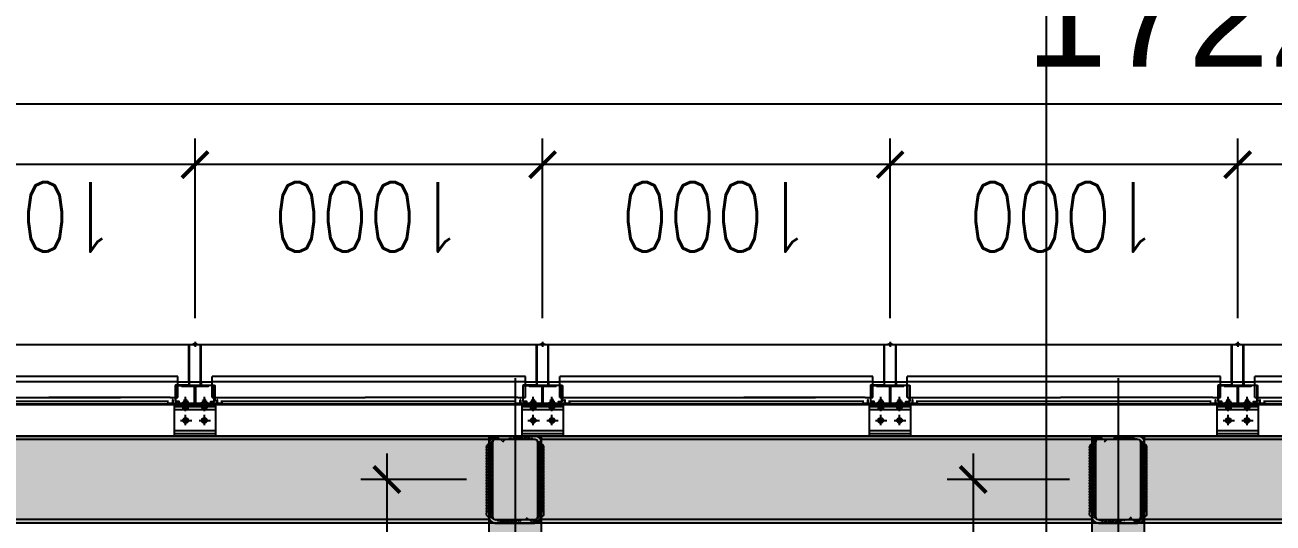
# Model space of a CAD drawing. Header units: millimetres. Extents: x 464 to 50148, y 310 to 56051.
# Drawn here: x 25584 to 29175, y 39169 to 40601 of the extents above; entities that cross this region are included whole.
import ezdxf

# ---------------------------------------------------------------- set-up
doc = ezdxf.new("R2010")
doc.units = ezdxf.units.MM
doc.linetypes.add('DASH', pattern=[0.35, 0.25, -0.1])
doc.layers.get('0').update_dxf_attribs({"color": 8})
doc.layers.get('Defpoints').update_dxf_attribs({"color": 8})
for name, color, linetype in [('COL-228 Rev j', 8, 'Continuous'), ('DIM', 8, 'Continuous'), ('DLN030', 8, 'Continuous'), ('DLN052__', 8, 'Continuous'), ('DLN314__', 8, 'Continuous'), ('LOUVRE_MULLION', 8, 'Continuous'), ('USER', 8, 'Continuous')]:
    doc.layers.add(name, color=color, linetype=linetype)
doc.styles.add('SIMPLEX', font='SIMPLEX.shx', dxfattribs={"width": 0.8, "bigfont": 'chineset.shx'})
doc.styles.add('SWIS721LT450', font='swissl.ttf')
doc.dimstyles.new('HKDT-70', dxfattribs={"dimscale": 70, "dimtxt": 4, "dimasz": 1.5, "dimexe": 1.5, "dimexo": 1.5, "dimgap": 1, "dimtad": 1, "dimdec": 0, "dimlfac": 1, "dimdsep": 46, "dimtxsty": 'SIMPLEX', "dimblk": 'ARCHTICK', "dimcen": 1, "dimdle": 1.5, "dimclrd": 256, "dimclre": 256, "dimclrt": 256, "dimadec": 1, "dimazin": 3, "dimtfac": 1, "dimtdec": 0, "dimtix": 1, "dimtmove": 2, "dimatfit": 0, "dimfxl": 3, "dimlwd": -1, "dimlwe": -1, "dimarcsym": 0})
doc.dimstyles.new('INTDIM', dxfattribs={"dimscale": 200, "dimtxt": 2.25, "dimasz": 1.5, "dimexe": 1, "dimexo": 0, "dimgap": 1, "dimtad": 1, "dimdec": 0, "dimrnd": 1, "dimzin": 1, "dimdsep": 46, "dimtxsty": 'SWIS721LT450', "dimcen": 1, "dimclrd": 256, "dimclre": 256, "dimclrt": 256, "dimaunit": 1, "dimadec": 3, "dimazin": 0, "dimtfac": 1, "dimtdec": 0, "dimtix": 1, "dimtmove": 2, "dimatfit": 0, "dimfxl": 1, "dimtolj": 1, "dimtzin": 0, "dimarcsym": 0})

# ---------------------------------------------------------------- blocks, each defined once
blk = doc.blocks.new('DIMARR')
for p, q in [((-1, 0.25), (0, 0)), ((-1, 0), (0, 0)), ((0, 0), (-1, -0.25))]:
    blk.add_line(p, q)
blk = doc.blocks.new('*D140')
at = {"layer": 'Defpoints', "color": 0, "transparency": 16777216}
for p in [(37659.5, 40374.4), (20434.5, 39776.7), (37659.5, 39776.7)]:
    blk.add_point(p, dxfattribs=at)
at = {"layer": 'DLN030', "lineweight": -2, "transparency": 16777216}
for p, q in [((20434.5, 39976.7), (20434.5, 40574.4)), ((37659.5, 39976.7), (37659.5, 40574.4)), ((20634.5, 40374.4), (37459.5, 40374.4))]:
    blk.add_line(p, q, dxfattribs=at)
at = {"layer": 'DLN030', "lineweight": -2, "transparency": 16777216, "xscale": 200, "yscale": 200, "zscale": 200, "rotation": 180}
blk.add_blockref('DIMARR', (20434.5, 40374.4), dxfattribs=at)
at = {"layer": 'DLN030', "lineweight": -2, "transparency": 16777216, "xscale": 200, "yscale": 200, "zscale": 200}
blk.add_blockref('DIMARR', (37659.5, 40374.4), dxfattribs=at)
at = {"layer": 'DLN030', "transparency": 16777216, "insert": (29047, 40628.6), "char_height": 300, "attachment_point": 5, "style": 'SWIS721LT450'}
blk.add_mtext('\\A1;17225', dxfattribs=at)
blk = doc.blocks.new('250X150X10')
at = {"ltscale": 100}
h = blk.add_hatch(dxfattribs=at)
h.set_pattern_fill('ANSI32', color=256, scale=20, style=0)
h.set_pattern_definition([(45, (0, 0), (-5.30330086, 5.30330086), []), (45, (3.5355, 0), (-5.30330086, 5.30330086), [])])
h.paths.add_polyline_path([(-55896.1, -430690.8), (-55896.1, -430476.8, 0.315789), (-56010.1, -430476.8, 1), (-56046.1, -430476.8), (-56046.1, -430690.8, 0.315789), (-55932.1, -430690.8, 1)])
h.paths.add_polyline_path([(-56028.1, -430698.8), (-55914.1, -430698.8, 0.414214), (-55906.1, -430690.8), (-55906.1, -430476.8, 0.414214), (-55914.1, -430468.8), (-56028.1, -430468.8, 0.414214), (-56036.1, -430476.8), (-56036.1, -430690.8, 0.414214)], flags=16)
for points in [[(-56028.1, -430708.8), (-55914.1, -430708.8, 0.414214), (-55896.1, -430690.8), (-55896.1, -430476.8, 0.414214), (-55914.1, -430458.8), (-56028.1, -430458.8, 0.414214), (-56046.1, -430476.8), (-56046.1, -430690.8, 0.414214)], [(-56028.1, -430698.8), (-55914.1, -430698.8, 0.414214), (-55906.1, -430690.8), (-55906.1, -430476.8, 0.414214), (-55914.1, -430468.8), (-56028.1, -430468.8, 0.414214), (-56036.1, -430476.8), (-56036.1, -430690.8, 0.414214)]]:
    blk.add_lwpolyline(points, format="xyb", close=True)
blk = doc.blocks.new('cp')
at = {"layer": 'USER'}
h = blk.add_hatch(color=256, dxfattribs=at)
h.paths.add_polyline_path([(0, 0), (1, 0, 0.414214), (0, 1)])
h.paths.add_polyline_path([(0, 0), (-1, 0, 0.414214), (0, -1)])
for p, q in [((-2.5, 0), (2.5, 0)), ((0, -2.5), (0, 2.5))]:
    blk.add_line(p, q, dxfattribs=at)
blk.add_circle((0, 0), 1, dxfattribs=at)
blk = doc.blocks.new('hanfeng8')
for centre, start, end in [((-134175.9, -434457.1), 90, 270), ((-134025.9, -434457.1), 270, 90), ((-134175.9, -434465.1), 150, 270), ((-134175.9, -434473.1), 150, 270), ((-134175.9, -434481.1), 150, 270), ((-134175.9, -434489.1), 150, 270), ((-134175.9, -434497.1), 150, 270), ((-134025.9, -434465.1), 270, 30), ((-134025.9, -434473.1), 270, 30), ((-134025.9, -434481.1), 270, 30), ((-134025.9, -434489.1), 270, 30), ((-134025.9, -434497.1), 270, 30), ((-134175.9, -434505.1), 150, 270), ((-134175.9, -434513.1), 150, 270), ((-134175.9, -434521.1), 150, 270), ((-134175.9, -434529.1), 150, 270), ((-134025.9, -434505.1), 270, 30), ((-134025.9, -434513.1), 270, 30), ((-134025.9, -434521.1), 270, 30), ((-134025.9, -434529.1), 270, 30), ((-134175.9, -434537.1), 150, 270), ((-134175.9, -434545.1), 150, 270), ((-134175.9, -434553.1), 150, 270), ((-134175.9, -434561.1), 150, 270), ((-134175.9, -434569.1), 150, 270), ((-134025.9, -434537.1), 270, 30), ((-134025.9, -434545.1), 270, 30), ((-134025.9, -434553.1), 270, 30), ((-134025.9, -434561.1), 270, 30), ((-134025.9, -434569.1), 270, 30), ((-134175.9, -434577.1), 150, 270), ((-134175.9, -434585.1), 150, 270), ((-134175.9, -434593.1), 150, 270), ((-134175.9, -434601.1), 150, 270), ((-134025.9, -434577.1), 270, 30), ((-134025.9, -434585.1), 270, 30), ((-134025.9, -434593.1), 270, 30), ((-134025.9, -434601.1), 270, 30), ((-134175.9, -434609.1), 150, 270), ((-134175.9, -434617.1), 150, 270), ((-134175.9, -434625.1), 150, 270), ((-134175.9, -434633.1), 150, 270), ((-134175.9, -434641.1), 150, 270), ((-134025.9, -434609.1), 270, 30), ((-134025.9, -434617.1), 270, 30), ((-134025.9, -434625.1), 270, 30), ((-134025.9, -434633.1), 270, 30), ((-134025.9, -434641.1), 270, 30), ((-134175.9, -434649.1), 150, 270), ((-134025.9, -434649.1), 270, 30)]:
    blk.add_arc(centre, 8, start, end)
blk = doc.blocks.new('_ArchTick')
at = {"color": 0, "linetype": 'ByBlock', "const_width": 0.15}
blk.add_lwpolyline([(-0.5, -0.5), (0.5, 0.5)], dxfattribs=at)
blk = doc.blocks.new('*D50')
at = {"layer": 'Defpoints', "color": 0, "linetype": 'DASH', "ltscale": 300, "transparency": 16777216}
for p in [(7997.9, 0), (8997.9, 0), (8997.9, -516.4)]:
    blk.add_point(p, dxfattribs=at)
at = {"layer": 'LOUVRE_MULLION', "color": 6, "ltscale": 300, "transparency": 16777216}
for p, q in [((7997.9, -75), (7997.9, -591.4)), ((8997.9, -75), (8997.9, -591.4)), ((7922.9, -516.4), (9072.9, -516.4))]:
    blk.add_line(p, q, dxfattribs=at)
at = {"layer": 'LOUVRE_MULLION', "color": 6, "linetype": 'DASH', "ltscale": 300, "transparency": 16777216, "xscale": 75, "yscale": 75, "zscale": 75, "rotation": 180}
blk.add_blockref('_ArchTick', (7997.9, -516.4), dxfattribs=at)
at = {"layer": 'LOUVRE_MULLION', "color": 6, "linetype": 'DASH', "ltscale": 300, "transparency": 16777216, "xscale": 75, "yscale": 75, "zscale": 75}
blk.add_blockref('_ArchTick', (8997.9, -516.4), dxfattribs=at)
at = {"layer": 'LOUVRE_MULLION', "color": 4, "linetype": 'DASH', "ltscale": 300, "transparency": 16777216, "insert": (8497.9, -366.4), "char_height": 200, "attachment_point": 5, "style": 'SIMPLEX'}
blk.add_mtext('1000', dxfattribs=at)
blk = doc.blocks.new('*D51')
at = {"layer": 'Defpoints', "color": 0, "linetype": 'DASH', "ltscale": 300, "transparency": 16777216}
for p in [(8997.9, 0), (9997.9, 0), (9997.9, -516.4)]:
    blk.add_point(p, dxfattribs=at)
at = {"layer": 'LOUVRE_MULLION', "color": 6, "ltscale": 300, "transparency": 16777216}
for p, q in [((8997.9, -75), (8997.9, -591.4)), ((9997.9, -75), (9997.9, -591.4)), ((8922.9, -516.4), (10072.9, -516.4))]:
    blk.add_line(p, q, dxfattribs=at)
at = {"layer": 'LOUVRE_MULLION', "color": 6, "linetype": 'DASH', "ltscale": 300, "transparency": 16777216, "xscale": 75, "yscale": 75, "zscale": 75, "rotation": 180}
blk.add_blockref('_ArchTick', (8997.9, -516.4), dxfattribs=at)
at = {"layer": 'LOUVRE_MULLION', "color": 6, "linetype": 'DASH', "ltscale": 300, "transparency": 16777216, "xscale": 75, "yscale": 75, "zscale": 75}
blk.add_blockref('_ArchTick', (9997.9, -516.4), dxfattribs=at)
at = {"layer": 'LOUVRE_MULLION', "color": 4, "linetype": 'DASH', "ltscale": 300, "transparency": 16777216, "insert": (9497.9, -366.4), "char_height": 200, "attachment_point": 5, "style": 'SIMPLEX'}
blk.add_mtext('1000', dxfattribs=at)
blk = doc.blocks.new('*D52')
at = {"layer": 'Defpoints', "color": 0, "linetype": 'DASH', "ltscale": 300, "transparency": 16777216}
for p in [(9997.9, 0), (10997.9, 0), (10997.9, -516.4)]:
    blk.add_point(p, dxfattribs=at)
at = {"layer": 'LOUVRE_MULLION', "color": 6, "ltscale": 300, "transparency": 16777216}
for p, q in [((9997.9, -75), (9997.9, -591.4)), ((10997.9, -75), (10997.9, -591.4)), ((9922.9, -516.4), (11072.9, -516.4))]:
    blk.add_line(p, q, dxfattribs=at)
at = {"layer": 'LOUVRE_MULLION', "color": 6, "linetype": 'DASH', "ltscale": 300, "transparency": 16777216, "xscale": 75, "yscale": 75, "zscale": 75, "rotation": 180}
blk.add_blockref('_ArchTick', (9997.9, -516.4), dxfattribs=at)
at = {"layer": 'LOUVRE_MULLION', "color": 6, "linetype": 'DASH', "ltscale": 300, "transparency": 16777216, "xscale": 75, "yscale": 75, "zscale": 75}
blk.add_blockref('_ArchTick', (10997.9, -516.4), dxfattribs=at)
at = {"layer": 'LOUVRE_MULLION', "color": 4, "linetype": 'DASH', "ltscale": 300, "transparency": 16777216, "insert": (10497.9, -366.4), "char_height": 200, "attachment_point": 5, "style": 'SIMPLEX'}
blk.add_mtext('1000', dxfattribs=at)
blk = doc.blocks.new('*D53')
at = {"layer": 'Defpoints', "color": 0, "linetype": 'DASH', "ltscale": 300, "transparency": 16777216}
for p in [(10997.9, 0), (11997.9, 0), (11997.9, -516.4)]:
    blk.add_point(p, dxfattribs=at)
at = {"layer": 'LOUVRE_MULLION', "color": 6, "ltscale": 300, "transparency": 16777216}
for p, q in [((10997.9, -75), (10997.9, -591.4)), ((11997.9, -75), (11997.9, -591.4)), ((10922.9, -516.4), (12072.9, -516.4))]:
    blk.add_line(p, q, dxfattribs=at)
at = {"layer": 'LOUVRE_MULLION', "color": 6, "linetype": 'DASH', "ltscale": 300, "transparency": 16777216, "xscale": 75, "yscale": 75, "zscale": 75, "rotation": 180}
blk.add_blockref('_ArchTick', (10997.9, -516.4), dxfattribs=at)
at = {"layer": 'LOUVRE_MULLION', "color": 6, "linetype": 'DASH', "ltscale": 300, "transparency": 16777216, "xscale": 75, "yscale": 75, "zscale": 75}
blk.add_blockref('_ArchTick', (11997.9, -516.4), dxfattribs=at)
at = {"layer": 'LOUVRE_MULLION', "color": 4, "linetype": 'DASH', "ltscale": 300, "transparency": 16777216, "insert": (11497.9, -366.4), "char_height": 200, "attachment_point": 5, "style": 'SIMPLEX'}
blk.add_mtext('1000', dxfattribs=at)
blk = doc.blocks.new('*D54')
at = {"layer": 'Defpoints', "color": 0, "linetype": 'DASH', "ltscale": 300, "transparency": 16777216}
for p in [(11997.9, 0), (12997.9, 0), (12997.9, -516.4)]:
    blk.add_point(p, dxfattribs=at)
at = {"layer": 'LOUVRE_MULLION', "color": 6, "ltscale": 300, "transparency": 16777216}
for p, q in [((11997.9, -75), (11997.9, -591.4)), ((12997.9, -75), (12997.9, -591.4)), ((11922.9, -516.4), (13072.9, -516.4))]:
    blk.add_line(p, q, dxfattribs=at)
at = {"layer": 'LOUVRE_MULLION', "color": 6, "linetype": 'DASH', "ltscale": 300, "transparency": 16777216, "xscale": 75, "yscale": 75, "zscale": 75, "rotation": 180}
blk.add_blockref('_ArchTick', (11997.9, -516.4), dxfattribs=at)
at = {"layer": 'LOUVRE_MULLION', "color": 6, "linetype": 'DASH', "ltscale": 300, "transparency": 16777216, "xscale": 75, "yscale": 75, "zscale": 75}
blk.add_blockref('_ArchTick', (12997.9, -516.4), dxfattribs=at)
at = {"layer": 'LOUVRE_MULLION', "color": 4, "linetype": 'DASH', "ltscale": 300, "transparency": 16777216, "insert": (12497.9, -366.4), "char_height": 200, "attachment_point": 5, "style": 'SIMPLEX'}
blk.add_mtext('1000', dxfattribs=at)
blk = doc.blocks.new('*D62')
at = {"layer": 'Defpoints', "color": 0, "linetype": 'ByBlock', "transparency": 16777216}
for p in [(9416.9, 2088.5), (9759, 2088.5), (9406.9, 388.5)]:
    blk.add_point(p, dxfattribs=at)
at = {"layer": 'DIM', "color": 6, "transparency": 16777216}
for p, q in [((9759, 313.5), (9759, 2163.5)), ((9491.9, 2088.5), (9834, 2088.5)), ((9481.9, 388.5), (9834, 388.5))]:
    blk.add_line(p, q, dxfattribs=at)
at = {"layer": 'DIM', "color": 6, "linetype": 'ByBlock', "transparency": 16777216, "xscale": 75, "yscale": 75, "zscale": 75}
for p, rotation in [((9759, 2088.5), 90), ((9759, 388.5), 270)]:
    blk.add_blockref('_ArchTick', p, dxfattribs=dict(at, rotation=rotation))
at = {"layer": 'DIM', "color": 4, "linetype": 'ByBlock', "transparency": 16777216, "insert": (9609, 1238.5), "char_height": 200, "attachment_point": 5, "rotation": 90, "style": 'SIMPLEX'}
blk.add_mtext('1700', dxfattribs=at)
blk = doc.blocks.new('*D63')
at = {"layer": 'Defpoints', "color": 0, "linetype": 'ByBlock', "transparency": 16777216}
for p in [(11141.9, 1288.5), (11446.2, 1288.5), (11141.9, 388.5)]:
    blk.add_point(p, dxfattribs=at)
at = {"layer": 'DIM', "color": 6, "transparency": 16777216}
for p, q in [((11446.2, 313.5), (11446.2, 1363.5)), ((11216.9, 1288.5), (11521.2, 1288.5)), ((11216.9, 388.5), (11521.2, 388.5))]:
    blk.add_line(p, q, dxfattribs=at)
at = {"layer": 'DIM', "color": 6, "linetype": 'ByBlock', "transparency": 16777216, "xscale": 75, "yscale": 75, "zscale": 75}
for p, rotation in [((11446.2, 1288.5), 90), ((11446.2, 388.5), 270)]:
    blk.add_blockref('_ArchTick', p, dxfattribs=dict(at, rotation=rotation))
at = {"layer": 'DIM', "color": 4, "linetype": 'ByBlock', "transparency": 16777216, "insert": (11296.2, 838.5), "char_height": 200, "attachment_point": 5, "rotation": 90, "style": 'SIMPLEX'}
blk.add_mtext('900', dxfattribs=at)
blk = doc.blocks.new('A$C7E8B1C4A')
for p, q in [((9341.9, 97.5), (9341.9, 546.5)), ((11076.9, 97.5), (11076.9, 546.5)), ((7401.9, 263.5), (9281.9, 263.5)), ((8937.9, 263.5), (9057.9, 263.5)), ((9401.9, 263.5), (11016.9, 263.5)), ((9937.9, 263.5), (10057.9, 263.5)), ((10937.9, 263.5), (11057.9, 263.5)), ((11136.9, 263.5), (12746.9, 263.5)), ((11937.9, 263.5), (12057.9, 263.5))]:
    blk.add_line(p, q)
at = {"layer": 'LOUVRE_MULLION'}
for p, q in [((7415, 503.5), (9268.8, 503.5)), ((9415, 503.5), (11003.8, 503.5)), ((11150, 503.5), (12733.8, 503.5)), ((7415, 273.5), (9268.8, 273.5)), ((8937.9, 263.5), (8937.9, 173.5)), ((8937.9, 257.5), (9057.9, 257.5)), ((9057.9, 173.5), (9057.9, 263.5)), ((9415, 273.5), (11003.8, 273.5)), ((9937.9, 263.5), (9937.9, 173.5)), ((9937.9, 257.5), (10057.9, 257.5)), ((10057.9, 173.5), (10057.9, 263.5)), ((10937.9, 263.5), (10937.9, 173.5)), ((10937.9, 257.5), (11057.9, 257.5)), ((11057.9, 173.5), (11057.9, 263.5)), ((11150, 273.5), (12733.8, 273.5)), ((11937.9, 263.5), (11937.9, 173.5)), ((11937.9, 257.5), (12057.9, 257.5)), ((12057.9, 173.5), (12057.9, 263.5)), ((8937.9, 248.5), (9057.9, 248.5)), ((8986.1, 218.5), (8953.2, 218.5)), ((8970.9, 232.3), (8970.9, 202.4)), ((9040, 218.5), (9007.1, 218.5)), ((9024.9, 232.3), (9024.9, 202.4)), ((9937.9, 248.5), (10057.9, 248.5)), ((9986.1, 218.5), (9953.2, 218.5)), ((9970.9, 232.3), (9970.9, 202.4)), ((10040, 218.5), (10007.1, 218.5)), ((10024.9, 232.3), (10024.9, 202.4)), ((10937.9, 248.5), (11057.9, 248.5)), ((10986.1, 218.5), (10953.2, 218.5)), ((10970.9, 232.3), (10970.9, 202.4)), ((11040, 218.5), (11007.1, 218.5)), ((11024.9, 232.3), (11024.9, 202.4)), ((11937.9, 248.5), (12057.9, 248.5)), ((11986.1, 218.5), (11953.2, 218.5)), ((11970.9, 232.3), (11970.9, 202.4)), ((12040, 218.5), (12007.1, 218.5)), ((12024.9, 232.3), (12024.9, 202.4)), ((8937.9, 188.5), (9057.9, 188.5)), ((8961.4, 181.6), (8980.5, 181.6)), ((8961.4, 181.6), (8961.4, 179.5)), ((8965.4, 185.3), (8965.4, 181.6)), ((8966.8, 185.6), (8975, 185.6)), ((8968.2, 185.3), (8968.2, 181.6)), ((8970.9, 192.3), (8970.9, 150.8)), ((8973.7, 185.3), (8973.7, 181.6)), ((8976.4, 185.3), (8976.4, 181.6)), ((8980.5, 181.6), (8980.5, 179.5)), ((9034.4, 181.6), (9015.3, 181.6)), ((9015.3, 181.6), (9015.3, 179.5)), ((9019.4, 185.3), (9019.4, 181.6)), ((9029, 185.6), (9020.7, 185.6)), ((9022.1, 185.3), (9022.1, 181.6)), ((9024.9, 192.3), (9024.9, 150.8)), ((9027.6, 185.3), (9027.6, 181.6)), ((9030.4, 185.3), (9030.4, 181.6)), ((9034.4, 181.6), (9034.4, 179.5)), ((9937.9, 188.5), (10057.9, 188.5)), ((9961.4, 181.6), (9980.5, 181.6)), ((9961.4, 181.6), (9961.4, 179.5)), ((9965.4, 185.3), (9965.4, 181.6)), ((9966.8, 185.6), (9975, 185.6)), ((9968.2, 185.3), (9968.2, 181.6)), ((9970.9, 192.3), (9970.9, 150.8)), ((9973.7, 185.3), (9973.7, 181.6)), ((9976.4, 185.3), (9976.4, 181.6)), ((9980.5, 181.6), (9980.5, 179.5)), ((10034.4, 181.6), (10015.3, 181.6)), ((10015.3, 181.6), (10015.3, 179.5)), ((10019.4, 185.3), (10019.4, 181.6)), ((10029, 185.6), (10020.7, 185.6)), ((10022.1, 185.3), (10022.1, 181.6)), ((10024.9, 192.3), (10024.9, 150.8)), ((10027.6, 185.3), (10027.6, 181.6)), ((10030.4, 185.3), (10030.4, 181.6)), ((10034.4, 181.6), (10034.4, 179.5)), ((10937.9, 188.5), (11057.9, 188.5)), ((10961.4, 181.6), (10980.5, 181.6)), ((10961.4, 181.6), (10961.4, 179.5)), ((10965.4, 185.3), (10965.4, 181.6)), ((10966.8, 185.6), (10975, 185.6)), ((10968.2, 185.3), (10968.2, 181.6)), ((10970.9, 192.3), (10970.9, 150.8)), ((10973.7, 185.3), (10973.7, 181.6)), ((10976.4, 185.3), (10976.4, 181.6)), ((10980.5, 181.6), (10980.5, 179.5)), ((11034.4, 181.6), (11015.3, 181.6)), ((11015.3, 181.6), (11015.3, 179.5)), ((11019.4, 185.3), (11019.4, 181.6)), ((11029, 185.6), (11020.7, 185.6)), ((11022.1, 185.3), (11022.1, 181.6)), ((11024.9, 192.3), (11024.9, 150.8)), ((11027.6, 185.3), (11027.6, 181.6)), ((11030.4, 185.3), (11030.4, 181.6)), ((11034.4, 181.6), (11034.4, 179.5)), ((11937.9, 188.5), (12057.9, 188.5)), ((11961.4, 181.6), (11980.5, 181.6)), ((11961.4, 181.6), (11961.4, 179.5)), ((11965.4, 185.3), (11965.4, 181.6)), ((11966.8, 185.6), (11975, 185.6)), ((11968.2, 185.3), (11968.2, 181.6)), ((11970.9, 192.3), (11970.9, 150.8)), ((11973.7, 185.3), (11973.7, 181.6)), ((11976.4, 185.3), (11976.4, 181.6)), ((11980.5, 181.6), (11980.5, 179.5)), ((12034.4, 181.6), (12015.3, 181.6)), ((12015.3, 181.6), (12015.3, 179.5)), ((12019.4, 185.3), (12019.4, 181.6)), ((12029, 185.6), (12020.7, 185.6)), ((12022.1, 185.3), (12022.1, 181.6)), ((12024.9, 192.3), (12024.9, 150.8)), ((12027.6, 185.3), (12027.6, 181.6)), ((12030.4, 185.3), (12030.4, 181.6)), ((12034.4, 181.6), (12034.4, 179.5)), ((8212.5, 173.5), (9508.2, 173.5)), ((8212.5, 171.9), (9508.2, 171.9)), ((8212.5, 164.5), (8923.3, 164.5)), ((8948.5, 152.5), (8212.5, 152.5)), ((8937.9, 179.5), (9057.9, 179.5)), ((8937.9, 173.5), (9057.9, 173.5)), ((8948.5, 152.5), (8948.5, 92)), ((8980.5, 179.5), (8961.4, 179.5)), ((8961.4, 170), (8980.5, 170)), ((8961.4, 170), (8980.5, 170)), ((8961.4, 168), (8961.4, 170)), ((8980.5, 168), (8961.4, 168)), ((8963.5, 168), (8963.5, 166)), ((8963.5, 166), (8978.4, 166)), ((8965.4, 162.4), (8965.4, 165.7)), ((8975.1, 162), (8966.8, 162)), ((8967.9, 162), (8967.9, 158.8)), ((8967.9, 158.8), (8973.9, 158.8)), ((8967.9, 158.8), (8968.4, 158.3)), ((8968.2, 165.7), (8968.2, 162.4)), ((8968.4, 162), (8968.4, 158.3)), ((8968.4, 158.3), (8973.4, 158.3)), ((8973.4, 162), (8973.4, 158.3)), ((8973.4, 158.3), (8973.9, 158.8)), ((8973.7, 165.7), (8973.7, 162.4)), ((8973.9, 162), (8973.9, 158.8)), ((8976.4, 162.4), (8976.4, 165.7)), ((8978.4, 168), (8978.4, 166)), ((8980.5, 168), (8980.5, 170)), ((9015.3, 179.5), (9034.4, 179.5)), ((9034.4, 170), (9015.3, 170)), ((9034.4, 170), (9015.3, 170)), ((9015.3, 168), (9015.3, 170)), ((9015.3, 168), (9034.4, 168)), ((9017.4, 168), (9017.4, 166)), ((9032.3, 166), (9017.4, 166)), ((9019.4, 162.4), (9019.4, 165.7)), ((9020.7, 162), (9029, 162)), ((9021.9, 162), (9021.9, 158.8)), ((9027.9, 158.8), (9021.9, 158.8)), ((9022.4, 158.3), (9021.9, 158.8)), ((9022.1, 165.7), (9022.1, 162.4)), ((9022.4, 162), (9022.4, 158.3)), ((9027.4, 158.3), (9022.4, 158.3)), ((9027.4, 162), (9027.4, 158.3)), ((9027.9, 158.8), (9027.4, 158.3)), ((9027.6, 165.7), (9027.6, 162.4)), ((9027.9, 162), (9027.9, 158.8)), ((9030.4, 162.4), (9030.4, 165.7)), ((9032.3, 168), (9032.3, 166)), ((9034.4, 168), (9034.4, 170)), ((9047.3, 152.5), (9047.3, 92)), ((9069.4, 152.5), (9047.3, 152.5)), ((9069.4, 152.5), (9508.2, 152.5)), ((9073.9, 164.5), (9508.2, 164.5)), ((9508.2, 173.5), (10418.5, 173.5)), ((9508.2, 171.9), (10418.5, 171.9)), ((9508.2, 164.5), (9923.3, 164.5)), ((9948.5, 152.5), (9508.2, 152.5)), ((9937.9, 179.5), (10057.9, 179.5)), ((9937.9, 173.5), (10057.9, 173.5)), ((9948.5, 152.5), (9948.5, 92)), ((9980.5, 179.5), (9961.4, 179.5)), ((9961.4, 170), (9980.5, 170)), ((9961.4, 170), (9980.5, 170)), ((9961.4, 168), (9961.4, 170)), ((9980.5, 168), (9961.4, 168)), ((9963.5, 168), (9963.5, 166)), ((9963.5, 166), (9978.4, 166)), ((9965.4, 162.4), (9965.4, 165.7)), ((9975.1, 162), (9966.8, 162)), ((9967.9, 162), (9967.9, 158.8)), ((9967.9, 158.8), (9973.9, 158.8)), ((9967.9, 158.8), (9968.4, 158.3)), ((9968.2, 165.7), (9968.2, 162.4)), ((9968.4, 162), (9968.4, 158.3)), ((9968.4, 158.3), (9973.4, 158.3)), ((9973.4, 162), (9973.4, 158.3)), ((9973.4, 158.3), (9973.9, 158.8)), ((9973.7, 165.7), (9973.7, 162.4)), ((9973.9, 162), (9973.9, 158.8)), ((9976.4, 162.4), (9976.4, 165.7)), ((9978.4, 168), (9978.4, 166)), ((9980.5, 168), (9980.5, 170)), ((10015.3, 179.5), (10034.4, 179.5)), ((10034.4, 170), (10015.3, 170)), ((10034.4, 170), (10015.3, 170)), ((10015.3, 168), (10015.3, 170)), ((10015.3, 168), (10034.4, 168)), ((10017.4, 168), (10017.4, 166)), ((10032.3, 166), (10017.4, 166)), ((10019.4, 162.4), (10019.4, 165.7)), ((10020.7, 162), (10029, 162)), ((10021.9, 162), (10021.9, 158.8)), ((10027.9, 158.8), (10021.9, 158.8)), ((10022.4, 158.3), (10021.9, 158.8)), ((10022.1, 165.7), (10022.1, 162.4)), ((10022.4, 162), (10022.4, 158.3)), ((10027.4, 158.3), (10022.4, 158.3)), ((10027.4, 162), (10027.4, 158.3)), ((10027.9, 158.8), (10027.4, 158.3)), ((10027.6, 165.7), (10027.6, 162.4)), ((10027.9, 162), (10027.9, 158.8)), ((10030.4, 162.4), (10030.4, 165.7)), ((10032.3, 168), (10032.3, 166)), ((10034.4, 168), (10034.4, 170)), ((10047.3, 152.5), (10047.3, 92)), ((10069.4, 152.5), (10047.3, 152.5)), ((10069.4, 152.5), (10418.5, 152.5)), ((10073.9, 164.5), (10418.5, 164.5)), ((10212.5, 173.5), (11508.2, 173.5)), ((10212.5, 171.9), (11508.2, 171.9)), ((10212.5, 164.5), (10923.3, 164.5)), ((10948.5, 152.5), (10212.5, 152.5)), ((10937.9, 179.5), (11057.9, 179.5)), ((10937.9, 173.5), (11057.9, 173.5)), ((10948.5, 152.5), (10948.5, 92)), ((10980.5, 179.5), (10961.4, 179.5)), ((10961.4, 170), (10980.5, 170)), ((10961.4, 170), (10980.5, 170)), ((10961.4, 168), (10961.4, 170)), ((10980.5, 168), (10961.4, 168)), ((10963.5, 168), (10963.5, 166)), ((10963.5, 166), (10978.4, 166)), ((10965.4, 162.4), (10965.4, 165.7)), ((10975.1, 162), (10966.8, 162)), ((10967.9, 162), (10967.9, 158.8)), ((10967.9, 158.8), (10973.9, 158.8)), ((10967.9, 158.8), (10968.4, 158.3)), ((10968.2, 165.7), (10968.2, 162.4)), ((10968.4, 162), (10968.4, 158.3)), ((10968.4, 158.3), (10973.4, 158.3)), ((10973.4, 162), (10973.4, 158.3)), ((10973.4, 158.3), (10973.9, 158.8)), ((10973.7, 165.7), (10973.7, 162.4)), ((10973.9, 162), (10973.9, 158.8)), ((10976.4, 162.4), (10976.4, 165.7)), ((10978.4, 168), (10978.4, 166)), ((10980.5, 168), (10980.5, 170)), ((11015.3, 179.5), (11034.4, 179.5)), ((11034.4, 170), (11015.3, 170)), ((11034.4, 170), (11015.3, 170)), ((11015.3, 168), (11015.3, 170)), ((11015.3, 168), (11034.4, 168)), ((11017.4, 168), (11017.4, 166)), ((11032.3, 166), (11017.4, 166)), ((11019.4, 162.4), (11019.4, 165.7)), ((11020.7, 162), (11029, 162)), ((11021.9, 162), (11021.9, 158.8)), ((11027.9, 158.8), (11021.9, 158.8)), ((11022.4, 158.3), (11021.9, 158.8)), ((11022.1, 165.7), (11022.1, 162.4)), ((11022.4, 162), (11022.4, 158.3)), ((11027.4, 158.3), (11022.4, 158.3)), ((11027.4, 162), (11027.4, 158.3)), ((11027.9, 158.8), (11027.4, 158.3)), ((11027.6, 165.7), (11027.6, 162.4)), ((11027.9, 162), (11027.9, 158.8)), ((11030.4, 162.4), (11030.4, 165.7)), ((11032.3, 168), (11032.3, 166)), ((11034.4, 168), (11034.4, 170)), ((11047.3, 152.5), (11047.3, 92)), ((11069.4, 152.5), (11047.3, 152.5)), ((11069.4, 152.5), (11508.2, 152.5)), ((11073.9, 164.5), (11508.2, 164.5)), ((11508.2, 173.5), (12418.5, 173.5)), ((11508.2, 171.9), (12418.5, 171.9)), ((11508.2, 164.5), (11923.3, 164.5)), ((11948.5, 152.5), (11508.2, 152.5)), ((11937.9, 179.5), (12057.9, 179.5)), ((11937.9, 173.5), (12057.9, 173.5)), ((11948.5, 152.5), (11948.5, 92)), ((11980.5, 179.5), (11961.4, 179.5)), ((11961.4, 170), (11980.5, 170)), ((11961.4, 170), (11980.5, 170)), ((11961.4, 168), (11961.4, 170)), ((11980.5, 168), (11961.4, 168)), ((11963.5, 168), (11963.5, 166)), ((11963.5, 166), (11978.4, 166)), ((11965.4, 162.4), (11965.4, 165.7)), ((11975.1, 162), (11966.8, 162)), ((11967.9, 162), (11967.9, 158.8)), ((11967.9, 158.8), (11973.9, 158.8)), ((11967.9, 158.8), (11968.4, 158.3)), ((11968.2, 165.7), (11968.2, 162.4)), ((11968.4, 162), (11968.4, 158.3)), ((11968.4, 158.3), (11973.4, 158.3)), ((11973.4, 162), (11973.4, 158.3)), ((11973.4, 158.3), (11973.9, 158.8)), ((11973.7, 165.7), (11973.7, 162.4)), ((11973.9, 162), (11973.9, 158.8)), ((11976.4, 162.4), (11976.4, 165.7)), ((11978.4, 168), (11978.4, 166)), ((11980.5, 168), (11980.5, 170)), ((12015.3, 179.5), (12034.4, 179.5)), ((12034.4, 170), (12015.3, 170)), ((12034.4, 170), (12015.3, 170)), ((12015.3, 168), (12015.3, 170)), ((12015.3, 168), (12034.4, 168)), ((12017.4, 168), (12017.4, 166)), ((12032.3, 166), (12017.4, 166)), ((12019.4, 162.4), (12019.4, 165.7)), ((12020.7, 162), (12029, 162)), ((12021.9, 162), (12021.9, 158.8)), ((12027.9, 158.8), (12021.9, 158.8)), ((12022.4, 158.3), (12021.9, 158.8)), ((12022.1, 165.7), (12022.1, 162.4)), ((12022.4, 162), (12022.4, 158.3)), ((12027.4, 158.3), (12022.4, 158.3)), ((12027.4, 162), (12027.4, 158.3)), ((12027.9, 158.8), (12027.4, 158.3)), ((12027.6, 165.7), (12027.6, 162.4)), ((12027.9, 162), (12027.9, 158.8)), ((12030.4, 162.4), (12030.4, 165.7)), ((12032.3, 168), (12032.3, 166)), ((12034.4, 168), (12034.4, 170)), ((12047.3, 152.5), (12047.3, 92)), ((12069.4, 152.5), (12047.3, 152.5)), ((12069.4, 152.5), (12418.5, 152.5)), ((12073.9, 164.5), (12418.5, 164.5)), ((12212.5, 173.5), (13302.2, 173.5)), ((12212.5, 171.9), (13302.2, 171.9)), ((12212.5, 164.5), (12923.3, 164.5)), ((12948.5, 152.5), (12212.5, 152.5)), ((8212.5, 107.5), (8948.5, 107.5)), ((8212.5, 92), (8948.5, 92)), ((9047.3, 107.5), (8948.5, 107.5)), ((8980.4, 107.5), (8980.4, 0)), ((8981.9, 107.5), (8981.9, 0)), ((9013.9, 107.5), (9013.9, 0)), ((9015.4, 107.5), (9015.4, 0)), ((9047.3, 107.5), (9508.2, 107.5)), ((9047.3, 92), (9508.2, 92)), ((9508.2, 107.5), (9948.5, 107.5)), ((9508.2, 92), (9948.5, 92)), ((10047.3, 107.5), (9948.5, 107.5)), ((9980.4, 107.5), (9980.4, 0)), ((9981.9, 107.5), (9981.9, 0)), ((10013.9, 107.5), (10013.9, 0)), ((10015.4, 107.5), (10015.4, 0)), ((10047.3, 107.5), (10418.5, 107.5)), ((10047.3, 92), (10418.5, 92)), ((10212.5, 107.5), (10948.5, 107.5)), ((10212.5, 92), (10948.5, 92)), ((11047.3, 107.5), (10948.5, 107.5)), ((10980.4, 107.5), (10980.4, 0)), ((10981.9, 107.5), (10981.9, 0)), ((11013.9, 107.5), (11013.9, 0)), ((11015.4, 107.5), (11015.4, 0)), ((11047.3, 107.5), (11508.2, 107.5)), ((11047.3, 92), (11508.2, 92)), ((11508.2, 107.5), (11948.5, 107.5)), ((11508.2, 92), (11948.5, 92)), ((12047.3, 107.5), (11948.5, 107.5)), ((11980.4, 107.5), (11980.4, 0)), ((11981.9, 107.5), (11981.9, 0)), ((12013.9, 107.5), (12013.9, 0)), ((12015.4, 107.5), (12015.4, 0)), ((12047.3, 107.5), (12418.5, 107.5)), ((12047.3, 92), (12418.5, 92)), ((12212.5, 107.5), (12948.5, 107.5)), ((12212.5, 92), (12948.5, 92)), ((9508.2, 0), (8212.5, 0)), ((10418.5, 0), (9508.2, 0)), ((11508.2, 0), (10212.5, 0)), ((12418.5, 0), (11508.2, 0)), ((13302.2, 0), (12212.5, 0))]:
    blk.add_line(p, q, dxfattribs=at)
for points in [[(8964.4, 218.5), (8967.7, 224.1), (8974.2, 224.1), (8977.4, 218.5), (8974.2, 212.9), (8967.7, 212.9)], [(9018.4, 218.5), (9021.6, 224.1), (9028.1, 224.1), (9031.3, 218.5), (9028.1, 212.9), (9021.6, 212.9)], [(9964.4, 218.5), (9967.7, 224.1), (9974.2, 224.1), (9977.4, 218.5), (9974.2, 212.9), (9967.7, 212.9)], [(10018.4, 218.5), (10021.6, 224.1), (10028.1, 224.1), (10031.3, 218.5), (10028.1, 212.9), (10021.6, 212.9)], [(10964.4, 218.5), (10967.7, 224.1), (10974.2, 224.1), (10977.4, 218.5), (10974.2, 212.9), (10967.7, 212.9)], [(11018.4, 218.5), (11021.6, 224.1), (11028.1, 224.1), (11031.3, 218.5), (11028.1, 212.9), (11021.6, 212.9)], [(11964.4, 218.5), (11967.7, 224.1), (11974.2, 224.1), (11977.4, 218.5), (11974.2, 212.9), (11967.7, 212.9)], [(12018.4, 218.5), (12021.6, 224.1), (12028.1, 224.1), (12031.3, 218.5), (12028.1, 212.9), (12021.6, 212.9)]]:
    blk.add_lwpolyline(points, close=True, dxfattribs=at)
for points in [[(8959.9, 118.4), (9035.9, 118.4, 0.414214), (9036.9, 119.4), (9036.9, 119.4, 0.414214), (9035.9, 120.4), (9000.4, 120.4, -0.414214), (8999.9, 120.9), (8999.9, 169.4, -0.414214), (9000.4, 169.9), (9060.9, 169.9), (9060.9, 160.9, 0.414214), (9061.9, 159.9), (9061.9, 159.9, 0.414214), (9062.9, 160.9), (9062.9, 169.9), (9076.9, 169.9, 0.414214), (9077.9, 170.9), (9077.9, 170.9, 0.414214), (9076.9, 171.9), (8918.9, 171.9, 0.414214), (8917.9, 170.9), (8917.9, 170.9, 0.414214), (8918.9, 169.9), (8932.9, 169.9), (8932.9, 160.9, 0.414214), (8933.9, 159.9), (8933.9, 159.9, 0.414214), (8934.9, 160.9), (8934.9, 169.9), (8995.4, 169.9, -0.414214), (8995.9, 169.4), (8995.9, 120.9, -0.414214), (8995.4, 120.4), (8959.9, 120.4, 0.414214), (8958.9, 119.4), (8958.9, 119.4, 0.414214)], [(9959.9, 118.4), (10035.9, 118.4, 0.414214), (10036.9, 119.4), (10036.9, 119.4, 0.414214), (10035.9, 120.4), (10000.4, 120.4, -0.414214), (9999.9, 120.9), (9999.9, 169.4, -0.414214), (10000.4, 169.9), (10060.9, 169.9), (10060.9, 160.9, 0.414214), (10061.9, 159.9), (10061.9, 159.9, 0.414214), (10062.9, 160.9), (10062.9, 169.9), (10076.9, 169.9, 0.414214), (10077.9, 170.9), (10077.9, 170.9, 0.414214), (10076.9, 171.9), (9918.9, 171.9, 0.414214), (9917.9, 170.9), (9917.9, 170.9, 0.414214), (9918.9, 169.9), (9932.9, 169.9), (9932.9, 160.9, 0.414214), (9933.9, 159.9), (9933.9, 159.9, 0.414214), (9934.9, 160.9), (9934.9, 169.9), (9995.4, 169.9, -0.414214), (9995.9, 169.4), (9995.9, 120.9, -0.414214), (9995.4, 120.4), (9959.9, 120.4, 0.414214), (9958.9, 119.4), (9958.9, 119.4, 0.414214)], [(10959.9, 118.4), (11035.9, 118.4, 0.414214), (11036.9, 119.4), (11036.9, 119.4, 0.414214), (11035.9, 120.4), (11000.4, 120.4, -0.414214), (10999.9, 120.9), (10999.9, 169.4, -0.414214), (11000.4, 169.9), (11060.9, 169.9), (11060.9, 160.9, 0.414214), (11061.9, 159.9), (11061.9, 159.9, 0.414214), (11062.9, 160.9), (11062.9, 169.9), (11076.9, 169.9, 0.414214), (11077.9, 170.9), (11077.9, 170.9, 0.414214), (11076.9, 171.9), (10918.9, 171.9, 0.414214), (10917.9, 170.9), (10917.9, 170.9, 0.414214), (10918.9, 169.9), (10932.9, 169.9), (10932.9, 160.9, 0.414214), (10933.9, 159.9), (10933.9, 159.9, 0.414214), (10934.9, 160.9), (10934.9, 169.9), (10995.4, 169.9, -0.414214), (10995.9, 169.4), (10995.9, 120.9, -0.414214), (10995.4, 120.4), (10959.9, 120.4, 0.414214), (10958.9, 119.4), (10958.9, 119.4, 0.414214)], [(11959.9, 118.4), (12035.9, 118.4, 0.414214), (12036.9, 119.4), (12036.9, 119.4, 0.414214), (12035.9, 120.4), (12000.4, 120.4, -0.414214), (11999.9, 120.9), (11999.9, 169.4, -0.414214), (12000.4, 169.9), (12060.9, 169.9), (12060.9, 160.9, 0.414214), (12061.9, 159.9), (12061.9, 159.9, 0.414214), (12062.9, 160.9), (12062.9, 169.9), (12076.9, 169.9, 0.414214), (12077.9, 170.9), (12077.9, 170.9, 0.414214), (12076.9, 171.9), (11918.9, 171.9, 0.414214), (11917.9, 170.9), (11917.9, 170.9, 0.414214), (11918.9, 169.9), (11932.9, 169.9), (11932.9, 160.9, 0.414214), (11933.9, 159.9), (11933.9, 159.9, 0.414214), (11934.9, 160.9), (11934.9, 169.9), (11995.4, 169.9, -0.414214), (11995.9, 169.4), (11995.9, 120.9, -0.414214), (11995.4, 120.4), (11959.9, 120.4, 0.414214), (11958.9, 119.4), (11958.9, 119.4, 0.414214)]]:
    blk.add_lwpolyline(points, format="xyb", close=True, dxfattribs=at)
for points in [[(8980.4, 107.5), (8980.4, 115.4, 0.414214), (8978.9, 116.9), (8943.9, 116.9, -0.414214), (8940.9, 119.9), (8940.9, 162.5, -0.414214), (8943.9, 165.5), (8952.4, 165.5), (8952.4, 164), (8943.9, 164, 0.414214), (8942.4, 162.5), (8942.4, 119.9, 0.414214), (8943.9, 118.4), (8978.9, 118.4, -0.414214), (8981.9, 115.4), (8981.9, 107.5)], [(9015.4, 107.5), (9015.4, 115.4, -0.414214), (9016.9, 116.9), (9051.9, 116.9, 0.414214), (9054.9, 119.9), (9054.9, 162.5, 0.414214), (9051.9, 165.5), (9043.4, 165.5), (9043.4, 164), (9051.9, 164, -0.414214), (9053.4, 162.5), (9053.4, 119.9, -0.414214), (9051.9, 118.4), (9016.9, 118.4, 0.414214), (9013.9, 115.4), (9013.9, 107.5)], [(9980.4, 107.5), (9980.4, 115.4, 0.414214), (9978.9, 116.9), (9943.9, 116.9, -0.414214), (9940.9, 119.9), (9940.9, 162.5, -0.414214), (9943.9, 165.5), (9952.4, 165.5), (9952.4, 164), (9943.9, 164, 0.414214), (9942.4, 162.5), (9942.4, 119.9, 0.414214), (9943.9, 118.4), (9978.9, 118.4, -0.414214), (9981.9, 115.4), (9981.9, 107.5)], [(10015.4, 107.5), (10015.4, 115.4, -0.414214), (10016.9, 116.9), (10051.9, 116.9, 0.414214), (10054.9, 119.9), (10054.9, 162.5, 0.414214), (10051.9, 165.5), (10043.4, 165.5), (10043.4, 164), (10051.9, 164, -0.414214), (10053.4, 162.5), (10053.4, 119.9, -0.414214), (10051.9, 118.4), (10016.9, 118.4, 0.414214), (10013.9, 115.4), (10013.9, 107.5)], [(10980.4, 107.5), (10980.4, 115.4, 0.414214), (10978.9, 116.9), (10943.9, 116.9, -0.414214), (10940.9, 119.9), (10940.9, 162.5, -0.414214), (10943.9, 165.5), (10952.4, 165.5), (10952.4, 164), (10943.9, 164, 0.414214), (10942.4, 162.5), (10942.4, 119.9, 0.414214), (10943.9, 118.4), (10978.9, 118.4, -0.414214), (10981.9, 115.4), (10981.9, 107.5)], [(11015.4, 107.5), (11015.4, 115.4, -0.414214), (11016.9, 116.9), (11051.9, 116.9, 0.414214), (11054.9, 119.9), (11054.9, 162.5, 0.414214), (11051.9, 165.5), (11043.4, 165.5), (11043.4, 164), (11051.9, 164, -0.414214), (11053.4, 162.5), (11053.4, 119.9, -0.414214), (11051.9, 118.4), (11016.9, 118.4, 0.414214), (11013.9, 115.4), (11013.9, 107.5)], [(11980.4, 107.5), (11980.4, 115.4, 0.414214), (11978.9, 116.9), (11943.9, 116.9, -0.414214), (11940.9, 119.9), (11940.9, 162.5, -0.414214), (11943.9, 165.5), (11952.4, 165.5), (11952.4, 164), (11943.9, 164, 0.414214), (11942.4, 162.5), (11942.4, 119.9, 0.414214), (11943.9, 118.4), (11978.9, 118.4, -0.414214), (11981.9, 115.4), (11981.9, 107.5)], [(12015.4, 107.5), (12015.4, 115.4, -0.414214), (12016.9, 116.9), (12051.9, 116.9, 0.414214), (12054.9, 119.9), (12054.9, 162.5, 0.414214), (12051.9, 165.5), (12043.4, 165.5), (12043.4, 164), (12051.9, 164, -0.414214), (12053.4, 162.5), (12053.4, 119.9, -0.414214), (12051.9, 118.4), (12016.9, 118.4, 0.414214), (12013.9, 115.4), (12013.9, 107.5)]]:
    blk.add_lwpolyline(points, format="xyb", dxfattribs=at)
for centre, radius in [((8970.9, 218.5), 7.2), ((8970.9, 218.5), 6.48), ((8970.9, 218.5), 2.88), ((9024.9, 218.5), 7.2), ((9024.9, 218.5), 6.48), ((9024.9, 218.5), 2.88), ((9970.9, 218.5), 7.2), ((9970.9, 218.5), 6.48), ((9970.9, 218.5), 2.88), ((10024.9, 218.5), 7.2), ((10024.9, 218.5), 6.48), ((10024.9, 218.5), 2.88), ((10970.9, 218.5), 7.2), ((10970.9, 218.5), 6.48), ((10970.9, 218.5), 2.88), ((11024.9, 218.5), 7.2), ((11024.9, 218.5), 6.48), ((11024.9, 218.5), 2.88), ((11970.9, 218.5), 7.2), ((11970.9, 218.5), 6.48), ((11970.9, 218.5), 2.88), ((12024.9, 218.5), 7.2), ((12024.9, 218.5), 6.48), ((12024.9, 218.5), 2.88)]:
    blk.add_circle(centre, radius, dxfattribs=at)
for centre, radius, start, end in [((8970.9, 218.5), 3.6, 322.6164, 307.8882), ((9024.9, 218.5), 3.6, 322.6164, 307.8882), ((9970.9, 218.5), 3.6, 322.6164, 307.8882), ((10024.9, 218.5), 3.6, 322.6164, 307.8882), ((10970.9, 218.5), 3.6, 322.6164, 307.8882), ((11024.9, 218.5), 3.6, 322.6164, 307.8882), ((11970.9, 218.5), 3.6, 322.6164, 307.8882), ((12024.9, 218.5), 3.6, 322.6164, 307.8882), ((8966.8, 182.8), 2.87, 61.701, 118.4525), ((8970.9, 174.7), 10.9, 75.3319, 104.6669), ((8975.1, 182.8), 2.87, 61.5448, 118.2963), ((9020.7, 182.8), 2.87, 61.7037, 118.4552), ((9024.9, 174.7), 10.9, 75.3331, 104.6681), ((9029, 182.8), 2.87, 61.5475, 118.299), ((9966.8, 182.8), 2.87, 61.701, 118.4525), ((9970.9, 174.7), 10.9, 75.3319, 104.6669), ((9975.1, 182.8), 2.87, 61.5448, 118.2963), ((10020.7, 182.8), 2.87, 61.7037, 118.4552), ((10024.9, 174.7), 10.9, 75.3331, 104.6681), ((10029, 182.8), 2.87, 61.5475, 118.299), ((10966.8, 182.8), 2.87, 61.701, 118.4525), ((10970.9, 174.7), 10.9, 75.3319, 104.6669), ((10975.1, 182.8), 2.87, 61.5448, 118.2963), ((11020.7, 182.8), 2.87, 61.7037, 118.4552), ((11024.9, 174.7), 10.9, 75.3331, 104.6681), ((11029, 182.8), 2.87, 61.5475, 118.299), ((11966.8, 182.8), 2.87, 61.701, 118.4525), ((11970.9, 174.7), 10.9, 75.3319, 104.6669), ((11975.1, 182.8), 2.87, 61.5448, 118.2963), ((12020.7, 182.8), 2.87, 61.7037, 118.4552), ((12024.9, 174.7), 10.9, 75.3331, 104.6681), ((12029, 182.8), 2.87, 61.5475, 118.299), ((8966.8, 163.1), 2.87, 61.701, 118.4525), ((8966.8, 164.9), 2.87, 241.5448, 298.2963), ((8970.9, 155.1), 10.9, 75.3319, 104.6669), ((8970.9, 172.9), 10.9, 255.3319, 284.6669), ((8975.1, 163.1), 2.87, 61.5448, 118.2963), ((8975.1, 164.9), 2.87, 241.701, 298.4525), ((9020.7, 163.1), 2.87, 61.7037, 118.4552), ((9020.7, 164.9), 2.87, 241.5475, 298.299), ((9024.9, 155.1), 10.9, 75.3331, 104.6681), ((9024.9, 172.9), 10.9, 255.3331, 284.6681), ((9029, 163.1), 2.87, 61.5475, 118.299), ((9029, 164.9), 2.87, 241.7037, 298.4552), ((9966.8, 163.1), 2.87, 61.701, 118.4525), ((9966.8, 164.9), 2.87, 241.5448, 298.2963), ((9970.9, 155.1), 10.9, 75.3319, 104.6669), ((9970.9, 172.9), 10.9, 255.3319, 284.6669), ((9975.1, 163.1), 2.87, 61.5448, 118.2963), ((9975.1, 164.9), 2.87, 241.701, 298.4525), ((10020.7, 163.1), 2.87, 61.7037, 118.4552), ((10020.7, 164.9), 2.87, 241.5475, 298.299), ((10024.9, 155.1), 10.9, 75.3331, 104.6681), ((10024.9, 172.9), 10.9, 255.3331, 284.6681), ((10029, 163.1), 2.87, 61.5475, 118.299), ((10029, 164.9), 2.87, 241.7037, 298.4552), ((10966.8, 163.1), 2.87, 61.701, 118.4525), ((10966.8, 164.9), 2.87, 241.5448, 298.2963), ((10970.9, 155.1), 10.9, 75.3319, 104.6669), ((10970.9, 172.9), 10.9, 255.3319, 284.6669), ((10975.1, 163.1), 2.87, 61.5448, 118.2963), ((10975.1, 164.9), 2.87, 241.701, 298.4525), ((11020.7, 163.1), 2.87, 61.7037, 118.4552), ((11020.7, 164.9), 2.87, 241.5475, 298.299), ((11024.9, 155.1), 10.9, 75.3331, 104.6681), ((11024.9, 172.9), 10.9, 255.3331, 284.6681), ((11029, 163.1), 2.87, 61.5475, 118.299), ((11029, 164.9), 2.87, 241.7037, 298.4552), ((11966.8, 163.1), 2.87, 61.701, 118.4525), ((11966.8, 164.9), 2.87, 241.5448, 298.2963), ((11970.9, 155.1), 10.9, 75.3319, 104.6669), ((11970.9, 172.9), 10.9, 255.3319, 284.6669), ((11975.1, 163.1), 2.87, 61.5448, 118.2963), ((11975.1, 164.9), 2.87, 241.701, 298.4525), ((12020.7, 163.1), 2.87, 61.7037, 118.4552), ((12020.7, 164.9), 2.87, 241.5475, 298.299), ((12024.9, 155.1), 10.9, 75.3331, 104.6681), ((12024.9, 172.9), 10.9, 255.3331, 284.6681), ((12029, 163.1), 2.87, 61.5475, 118.299), ((12029, 164.9), 2.87, 241.7037, 298.4552)]:
    blk.add_arc(centre, radius, start, end, dxfattribs=at)
for name, p in [('250X150X10', (65313, 430972.3)), ('250X150X10', (67048, 430972.3)), ('hanfeng8', (143442.8, 434944.6)), ('hanfeng8', (145177.8, 434944.6))]:
    blk.add_blockref(name, p)
at = {"layer": 'LOUVRE_MULLION', "xscale": 3, "yscale": 3, "zscale": 3}
for p in [(8997.9, 0), (9997.9, 0), (10997.9, 0), (11997.9, 0)]:
    blk.add_blockref('cp', p, dxfattribs=at)
at = {"layer": 'DIM'}
for base, p1, p2, picture, middle in [((9759, 2088.5), (9406.9, 388.5), (9416.9, 2088.5), '*D62', (9609, 1238.5)), ((11446.2, 1288.5), (11141.9, 388.5), (11141.9, 1288.5), '*D63', (11296.2, 838.5))]:
    dim = blk.add_linear_dim(base=base, p1=p1, p2=p2, angle=90, dimstyle='HKDT-70', override={"dimscale": 50}, dxfattribs=at)
    dim.commit()
    dim.dimension.update_dxf_attribs({"geometry": picture, "text_midpoint": middle})
at = {"layer": 'LOUVRE_MULLION', "ltscale": 300}
for base, p1, p2, picture, middle in [((8997.9, -516.4), (7997.9, 0), (8997.9, 0), '*D50', (8497.9, -366.4)), ((9997.9, -516.4), (8997.9, 0), (9997.9, 0), '*D51', (9497.9, -366.4)), ((10997.9, -516.4), (9997.9, 0), (10997.9, 0), '*D52', (10497.9, -366.4)), ((11997.9, -516.4), (10997.9, 0), (11997.9, 0), '*D53', (11497.9, -366.4)), ((12997.9, -516.4), (11997.9, 0), (12997.9, 0), '*D54', (12497.9, -366.4))]:
    dim = blk.add_linear_dim(base=base, p1=p1, p2=p2, dimstyle='HKDT-70', override={"dimscale": 50}, dxfattribs=at)
    dim.commit()
    dim.dimension.update_dxf_attribs({"geometry": picture, "text_midpoint": middle})

msp = doc.modelspace()

# ---------------------------------------------------------------- hatches: boundary and pattern name
at = {"layer": 'COL-228 Rev j', "ltscale": 100}
h = msp.add_hatch(color=256, dxfattribs=at)
h.dxf.hatch_style = 1
h.paths.add_polyline_path([(23250.8, 39419.5), (37809.5, 39419.5), (37809.5, 28767.6), (37559.5, 28846.1), (37559.5, 39169.5), (23201.7, 39169.5)])
h = msp.add_hatch(color=256, dxfattribs=at)
h.dxf.hatch_style = 1
h.paths.add_polyline_path([(26919.7, 39419.5), (27069.7, 39419.5), (27069.7, 38269.5), (26919.7, 38269.5)])
h = msp.add_hatch(color=256, dxfattribs=at)
h.dxf.hatch_style = 1
h.paths.add_polyline_path([(28654.7, 39419.5), (28804.7, 39419.5), (28804.7, 37469.5), (28654.7, 37469.5)])

# ---------------------------------------------------------------- linework, layer by layer
for points in [[(23250.8, 39419.5), (37809.5, 39419.5), (37809.5, 28767.6), (37559.5, 28846.1), (37559.5, 39169.5), (23201.7, 39169.5)], [(26919.7, 39419.5), (27069.7, 39419.5), (27069.7, 38269.5), (26919.7, 38269.5)], [(28654.7, 39419.5), (28804.7, 39419.5), (28804.7, 37469.5), (28654.7, 37469.5)]]:
    msp.add_lwpolyline(points, close=True, dxfattribs=at)
at = {"layer": 'DLN052__', "ltscale": 0.05}
msp.add_line((28522.5, 52636.5), (28522.5, 37020.9), dxfattribs=at)

# ---------------------------------------------------------------- block references
at = {"layer": 'DLN314__', "rotation": 180}
msp.add_blockref('A$C7E8B1C4A', (38071.5, 39683), dxfattribs=at)

# ---------------------------------------------------------------- dimensions: what is measured, and where the dimension line sits
at = {"layer": 'DLN030'}
dim = msp.add_linear_dim(base=(37659.5, 40374.4), p1=(20434.5, 39776.7), p2=(37659.5, 39776.7), dimstyle='INTDIM', override={"dimscale": 1, "dimtxt": 300, "dimasz": 200, "dimexe": 200, "dimexo": 200, "dimgap": 100, "dimrnd": 0, "dimzin": 0, "dimblk": 'DIMARR', "dimcen": 200, "dimclrt": 256}, dxfattribs=at)
dim.commit()
dim.dimension.update_dxf_attribs({"geometry": '*D140', "text_midpoint": (29047, 40628.6)})

doc.saveas('drawing.dxf')
